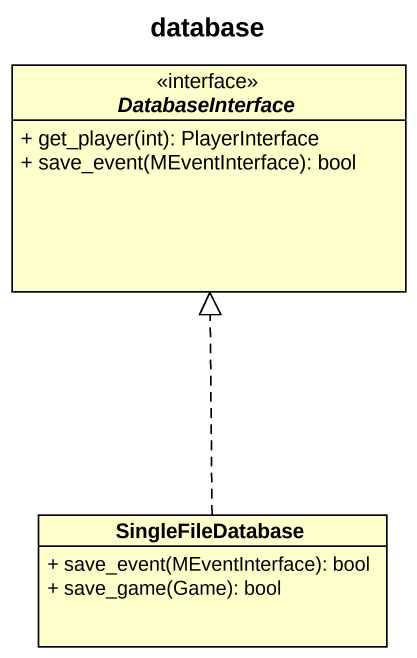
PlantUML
@startuml
title database
hide circle
hide empty members
skinparam classAttributeIconSize 0
interface DatabaseInterface {
  + get_player(int): PlayerInterface
  + save_event(MEventInterface): bool
}
class SingleFileDatabase {
  + save_event(MEventInterface): bool
  + save_game(Game): bool
}
SingleFileDatabase .up.|> DatabaseInterface
@enduml
